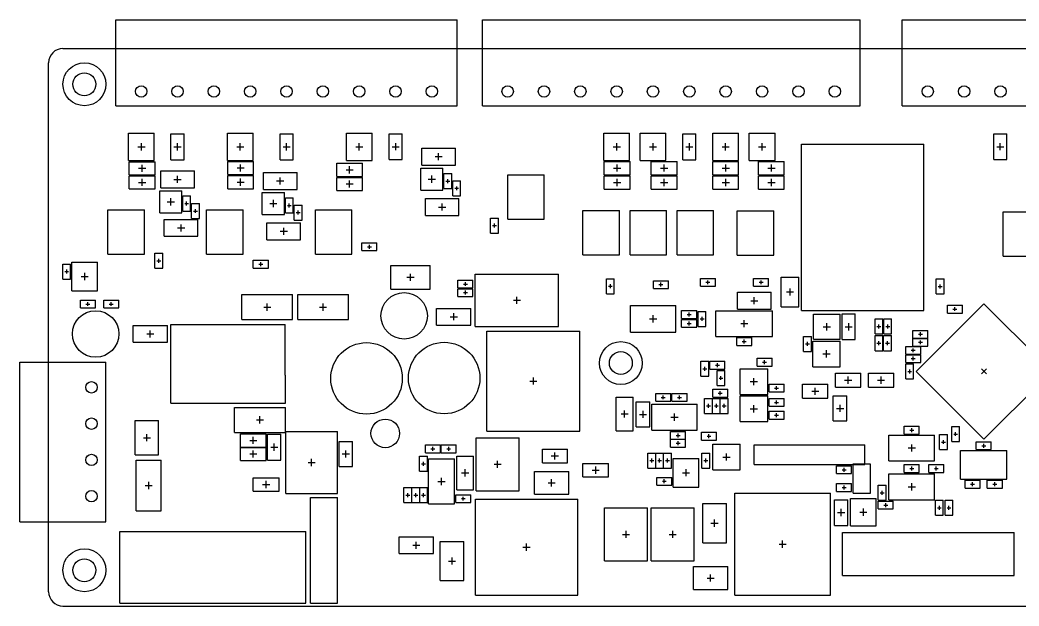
# Model space of a CAD drawing. Extents: x 13 to 256, y 25 to 107.
# Drawn here: x 13 to 152.7, y 25 to 107 of the extents above; entities that cross this region are included whole.
import ezdxf

# ---------------------------------------------------------------- set-up
doc = ezdxf.new("R2010")
doc.units = 0
doc.layers.add('MECHANICAL1', color=6, linetype='CONTINUOUS')
doc.layers.add('MECHANICAL15', color=56, linetype='CONTINUOUS')

msp = doc.modelspace()

# ---------------------------------------------------------------- linework, layer by layer
at = {"layer": 'MECHANICAL1'}
for p, q in [((19, 103), (250, 103)), ((17, 27), (17, 101)), ((19, 25), (250, 25))]:
    msp.add_line(p, q, dxfattribs=at)
for centre, radius in [((22, 98), 3), ((22, 98), 1.6), ((29.95, 97), 0.8), ((35.03, 97), 0.8), ((40.11, 97), 0.8), ((45.19, 97), 0.8), ((50.27, 97), 0.8), ((55.35, 97), 0.8), ((60.43, 97), 0.8), ((65.51, 97), 0.8), ((70.59, 97), 0.8), ((81.18, 97), 0.8), ((86.26, 97), 0.8), ((91.34, 97), 0.8), ((96.42, 97), 0.8), ((101.5, 97), 0.8), ((106.58, 97), 0.8), ((111.66, 97), 0.8), ((116.74, 97), 0.8), ((121.82, 97), 0.8), ((126.9, 97), 0.8), ((139.9, 97), 0.8), ((144.98, 97), 0.8), ((150.06, 97), 0.8), ((97, 59), 3), ((97, 59), 1.6), ((23, 55.6), 0.8), ((23, 50.52), 0.8), ((23, 45.44), 0.8), ((23, 40.36), 0.8), ((22, 30), 3), ((22, 30), 1.6)]:
    msp.add_circle(centre, radius, dxfattribs=at)
for centre, start, end in [((19, 101), 90, 180), ((19, 27), 180, 270)]:
    msp.add_arc(centre, 2, start, end, dxfattribs=at)
at = {"layer": 'MECHANICAL15'}
for p, q in [((26.39, 107), (74.13, 107)), ((26.39, 95), (26.39, 107)), ((74.13, 95), (74.13, 107)), ((77.64, 107), (130.44, 107)), ((77.64, 95), (77.64, 107)), ((130.44, 95), (130.44, 107)), ((136.35, 107), (194.24, 107)), ((136.35, 95), (136.35, 107)), ((26.39, 95), (74.13, 95)), ((77.64, 95), (130.44, 95)), ((136.35, 95), (194.24, 95)), ((28.18, 87.32), (28.18, 91.17)), ((28.18, 91.17), (31.78, 91.17)), ((31.78, 87.32), (31.78, 91.17)), ((34.11, 87.45), (34.11, 91.05)), ((34.11, 91.05), (35.96, 91.05)), ((35.96, 87.45), (35.96, 91.05)), ((42, 87.32), (42, 91.17)), ((42, 91.17), (45.6, 91.17)), ((45.6, 87.32), (45.6, 91.17)), ((49.35, 87.45), (49.35, 91.05)), ((49.35, 91.05), (51.2, 91.05)), ((51.2, 87.45), (51.2, 91.05)), ((58.63, 87.32), (58.63, 91.17)), ((58.63, 91.17), (62.23, 91.17)), ((62.23, 87.32), (62.23, 91.17)), ((64.6, 87.47), (64.6, 91.07)), ((64.6, 91.07), (66.45, 91.07)), ((66.45, 87.47), (66.45, 91.07)), ((94.62, 87.32), (94.62, 91.17)), ((94.62, 91.17), (98.23, 91.17)), ((98.23, 87.32), (98.23, 91.17)), ((99.7, 87.32), (99.7, 91.17)), ((99.7, 91.17), (103.3, 91.17)), ((103.3, 87.32), (103.3, 91.17)), ((105.65, 87.45), (105.65, 91.05)), ((105.65, 91.05), (107.5, 91.05)), ((107.5, 87.45), (107.5, 91.05)), ((109.85, 87.32), (109.85, 91.17)), ((109.85, 91.17), (113.45, 91.17)), ((113.45, 87.32), (113.45, 91.17)), ((114.95, 87.32), (114.95, 91.17)), ((114.95, 91.17), (118.55, 91.17)), ((118.55, 87.32), (118.55, 91.17)), ((149.13, 87.47), (149.13, 91.07)), ((149.13, 91.07), (150.97, 91.07)), ((150.97, 87.47), (150.97, 91.07)), ((29.98, 88.75), (29.98, 89.75)), ((35.03, 88.75), (35.03, 89.75)), ((43.8, 88.75), (43.8, 89.75)), ((50.27, 88.75), (50.27, 89.75)), ((60.43, 88.75), (60.43, 89.75)), ((65.52, 88.77), (65.52, 89.77)), ((96.43, 88.75), (96.43, 89.75)), ((101.5, 88.75), (101.5, 89.75)), ((106.58, 88.75), (106.58, 89.75)), ((111.65, 88.75), (111.65, 89.75)), ((116.75, 88.75), (116.75, 89.75)), ((122.25, 66.35), (122.25, 89.63)), ((122.25, 89.63), (139.35, 89.63)), ((139.35, 66.35), (139.35, 89.63)), ((150.05, 88.77), (150.05, 89.77)), ((29.48, 89.25), (30.48, 89.25)), ((34.53, 89.25), (35.53, 89.25)), ((43.3, 89.25), (44.3, 89.25)), ((49.77, 89.25), (50.77, 89.25)), ((59.93, 89.25), (60.93, 89.25)), ((65.02, 89.27), (66.03, 89.27)), ((69.18, 89.05), (73.88, 89.05)), ((69.18, 86.7), (69.18, 89.05)), ((71.53, 87.37), (71.53, 88.37)), ((73.88, 86.7), (73.88, 89.05)), ((95.92, 89.25), (96.93, 89.25)), ((101, 89.25), (102, 89.25)), ((106.08, 89.25), (107.08, 89.25)), ((111.15, 89.25), (112.15, 89.25)), ((116.25, 89.25), (117.25, 89.25)), ((149.55, 89.27), (150.55, 89.27)), ((28.18, 87.32), (31.78, 87.32)), ((28.28, 87.17), (31.88, 87.17)), ((28.28, 85.33), (28.28, 87.17)), ((30.08, 85.75), (30.08, 86.75)), ((31.88, 85.33), (31.88, 87.17)), ((34.11, 87.45), (35.96, 87.45)), ((42, 87.32), (45.6, 87.32)), ((42.05, 87.22), (45.65, 87.22)), ((42.05, 85.38), (42.05, 87.22)), ((43.85, 85.8), (43.85, 86.8)), ((45.65, 85.38), (45.65, 87.22)), ((49.35, 87.45), (51.2, 87.45)), ((57.28, 86.95), (60.88, 86.95)), ((57.28, 85.1), (57.28, 86.95)), ((58.63, 87.32), (62.23, 87.32)), ((60.88, 85.1), (60.88, 86.95)), ((64.6, 87.47), (66.45, 87.47)), ((69.18, 86.7), (73.88, 86.7)), ((71.03, 87.88), (72.02, 87.88)), ((94.62, 87.32), (98.23, 87.32)), ((94.68, 87.2), (98.28, 87.2)), ((94.68, 85.35), (94.68, 87.2)), ((96.48, 85.78), (96.48, 86.78)), ((98.28, 85.35), (98.28, 87.2)), ((99.7, 87.32), (103.3, 87.32)), ((101.25, 87.2), (104.85, 87.2)), ((101.25, 85.35), (101.25, 87.2)), ((103.05, 85.78), (103.05, 86.78)), ((104.85, 85.35), (104.85, 87.2)), ((105.65, 87.45), (107.5, 87.45)), ((109.85, 87.32), (113.45, 87.32)), ((109.87, 87.2), (113.47, 87.2)), ((109.87, 85.35), (109.87, 87.2)), ((111.67, 85.78), (111.67, 86.78)), ((113.47, 85.35), (113.47, 87.2)), ((114.95, 87.32), (118.55, 87.32)), ((116.25, 87.2), (119.85, 87.2)), ((116.25, 85.35), (116.25, 87.2)), ((118.05, 85.78), (118.05, 86.78)), ((119.85, 85.35), (119.85, 87.2)), ((149.13, 87.47), (150.97, 87.47)), ((28.28, 85.33), (31.88, 85.33)), ((28.28, 85.2), (31.88, 85.2)), ((28.28, 83.35), (28.28, 85.2)), ((29.58, 86.25), (30.58, 86.25)), ((31.88, 83.35), (31.88, 85.2)), ((32.67, 85.87), (37.38, 85.87)), ((32.67, 83.52), (32.67, 85.87)), ((35.02, 84.2), (35.02, 85.2)), ((37.38, 83.52), (37.38, 85.87)), ((42.05, 85.38), (45.65, 85.38)), ((42.05, 85.22), (45.65, 85.22)), ((42.05, 83.38), (42.05, 85.22)), ((43.35, 86.3), (44.35, 86.3)), ((45.65, 83.38), (45.65, 85.22)), ((47.03, 85.65), (51.73, 85.65)), ((47.03, 83.3), (47.03, 85.65)), ((51.73, 83.3), (51.73, 85.65)), ((58.58, 86.03), (59.58, 86.03)), ((59.07, 85.53), (59.07, 86.53)), ((69.03, 83.18), (69.03, 86.27)), ((69.03, 86.27), (72.12, 86.27)), ((70.57, 84.23), (70.57, 85.22)), ((72.12, 83.18), (72.12, 86.27)), ((72.25, 85.5), (73.35, 85.5)), ((72.25, 83.4), (72.25, 85.5)), ((73.35, 83.4), (73.35, 85.5)), ((81.18, 79.13), (81.18, 85.33)), ((81.18, 85.33), (86.27, 85.33)), ((86.27, 79.13), (86.27, 85.33)), ((94.68, 85.35), (98.28, 85.35)), ((95.98, 86.27), (96.98, 86.27)), ((101.25, 85.35), (104.85, 85.35)), ((102.55, 86.27), (103.55, 86.27)), ((109.87, 85.35), (113.47, 85.35)), ((111.17, 86.27), (112.17, 86.27)), ((116.25, 85.35), (119.85, 85.35)), ((117.55, 86.27), (118.55, 86.27)), ((29.58, 84.27), (30.58, 84.27)), ((30.08, 83.78), (30.08, 84.77)), ((34.53, 84.7), (35.53, 84.7)), ((43.35, 84.3), (44.35, 84.3)), ((43.85, 83.8), (43.85, 84.8)), ((48.88, 84.47), (49.88, 84.47)), ((49.38, 83.97), (49.38, 84.97)), ((57.28, 85.1), (60.88, 85.1)), ((57.28, 84.97), (60.88, 84.97)), ((57.28, 83.13), (57.28, 84.97)), ((58.58, 84.05), (59.58, 84.05)), ((59.07, 83.55), (59.07, 84.55)), ((60.88, 83.13), (60.88, 84.97)), ((70.08, 84.72), (71.07, 84.72)), ((72.53, 84.45), (73.07, 84.45)), ((72.8, 84.17), (72.8, 84.72)), ((73.5, 84.5), (74.6, 84.5)), ((73.5, 82.4), (73.5, 84.5)), ((74.6, 82.4), (74.6, 84.5)), ((94.68, 85.18), (98.28, 85.18)), ((94.68, 83.32), (94.68, 85.18)), ((95.98, 84.25), (96.98, 84.25)), ((96.48, 83.75), (96.48, 84.75)), ((98.28, 83.32), (98.28, 85.18)), ((101.25, 85.18), (104.85, 85.18)), ((101.25, 83.32), (101.25, 85.18)), ((102.55, 84.25), (103.55, 84.25)), ((103.05, 83.75), (103.05, 84.75)), ((104.85, 83.32), (104.85, 85.18)), ((109.87, 85.18), (113.47, 85.18)), ((109.87, 83.32), (109.87, 85.18)), ((111.17, 84.25), (112.17, 84.25)), ((111.67, 83.75), (111.67, 84.75)), ((113.47, 83.32), (113.47, 85.18)), ((116.25, 85.18), (119.85, 85.18)), ((116.25, 83.32), (116.25, 85.18)), ((117.55, 84.25), (118.55, 84.25)), ((118.05, 83.75), (118.05, 84.75)), ((119.85, 83.32), (119.85, 85.18)), ((28.28, 83.35), (31.88, 83.35)), ((32.53, 80), (32.53, 83.1)), ((32.53, 83.1), (35.63, 83.1)), ((32.67, 83.52), (37.38, 83.52)), ((35.63, 80), (35.63, 83.1)), ((42.05, 83.38), (45.65, 83.38)), ((46.88, 79.77), (46.88, 82.87)), ((46.88, 82.87), (49.98, 82.87)), ((47.03, 83.3), (51.73, 83.3)), ((49.98, 79.77), (49.98, 82.87)), ((57.28, 83.13), (60.88, 83.13)), ((69.03, 83.18), (72.12, 83.18)), ((72.25, 83.4), (73.35, 83.4)), ((73.77, 83.45), (74.32, 83.45)), ((74.05, 83.18), (74.05, 83.72)), ((94.68, 83.32), (98.28, 83.32)), ((101.25, 83.32), (104.85, 83.32)), ((109.87, 83.32), (113.47, 83.32)), ((116.25, 83.32), (119.85, 83.32)), ((33.58, 81.55), (34.58, 81.55)), ((34.08, 81.05), (34.08, 82.05)), ((35.75, 82.38), (36.85, 82.38)), ((35.75, 80.27), (35.75, 82.38)), ((36.03, 81.32), (36.58, 81.32)), ((36.3, 81.05), (36.3, 81.6)), ((36.85, 80.27), (36.85, 82.38)), ((37, 81.32), (38.1, 81.32)), ((37, 79.23), (37, 81.32)), ((38.1, 79.23), (38.1, 81.32)), ((47.92, 81.32), (48.93, 81.32)), ((48.43, 80.82), (48.43, 81.82)), ((50.1, 82.1), (51.2, 82.1)), ((50.1, 80), (50.1, 82.1)), ((50.38, 81.05), (50.93, 81.05)), ((50.65, 80.77), (50.65, 81.32)), ((51.2, 80), (51.2, 82.1)), ((51.35, 81.1), (52.45, 81.1)), ((51.35, 79), (51.35, 81.1)), ((52.45, 79), (52.45, 81.1)), ((69.67, 82), (74.37, 82)), ((69.67, 79.65), (69.67, 82)), ((72.02, 80.32), (72.02, 81.32)), ((73.5, 82.4), (74.6, 82.4)), ((74.37, 79.65), (74.37, 82)), ((25.3, 80.43), (30.4, 80.43)), ((25.3, 74.22), (25.3, 80.43)), ((30.4, 74.22), (30.4, 80.43)), ((32.53, 80), (35.63, 80)), ((35.75, 80.27), (36.85, 80.27)), ((37.28, 80.27), (37.83, 80.27)), ((37.55, 80), (37.55, 80.55)), ((39.08, 74.22), (39.08, 80.43)), ((39.08, 80.43), (44.18, 80.43)), ((44.18, 74.22), (44.18, 80.43)), ((46.88, 79.77), (49.98, 79.77)), ((50.1, 80), (51.2, 80)), ((51.63, 80.05), (52.18, 80.05)), ((51.9, 79.77), (51.9, 80.32)), ((54.3, 74.22), (54.3, 80.43)), ((54.3, 80.43), (59.4, 80.43)), ((59.4, 74.22), (59.4, 80.43)), ((69.67, 79.65), (74.37, 79.65)), ((71.53, 80.82), (72.53, 80.82)), ((91.7, 74.13), (91.7, 80.32)), ((91.7, 80.32), (96.8, 80.32)), ((96.8, 74.13), (96.8, 80.32)), ((98.28, 74.13), (98.28, 80.32)), ((98.28, 80.32), (103.38, 80.32)), ((103.38, 74.13), (103.38, 80.32)), ((104.85, 74.13), (104.85, 80.32)), ((104.85, 80.32), (109.95, 80.32)), ((109.95, 74.13), (109.95, 80.32)), ((113.28, 74.1), (113.28, 80.3)), ((113.28, 80.3), (118.38, 80.3)), ((118.38, 74.1), (118.38, 80.3)), ((150.45, 73.95), (150.45, 80.15)), ((150.45, 80.15), (155.55, 80.15)), ((33.18, 79.08), (37.88, 79.08)), ((33.18, 76.73), (33.18, 79.08)), ((35.53, 77.4), (35.53, 78.4)), ((37, 79.23), (38.1, 79.23)), ((37.88, 76.73), (37.88, 79.08)), ((47.53, 78.6), (52.23, 78.6)), ((47.53, 76.25), (47.53, 78.6)), ((51.35, 79), (52.45, 79)), ((52.23, 76.25), (52.23, 78.6)), ((78.8, 77.18), (78.8, 79.27)), ((78.8, 79.27), (79.9, 79.27)), ((79.08, 78.23), (79.63, 78.23)), ((79.35, 77.95), (79.35, 78.5)), ((79.9, 77.18), (79.9, 79.27)), ((81.18, 79.13), (86.27, 79.13)), ((35.02, 77.9), (36.03, 77.9)), ((49.38, 77.43), (50.38, 77.43)), ((49.88, 76.92), (49.88, 77.93)), ((78.8, 77.18), (79.9, 77.18)), ((33.18, 76.73), (37.88, 76.73)), ((47.53, 76.25), (52.23, 76.25)), ((60.8, 75.82), (62.9, 75.82)), ((60.8, 74.73), (60.8, 75.82)), ((61.85, 75), (61.85, 75.55)), ((62.9, 74.73), (62.9, 75.82)), ((25.3, 74.22), (30.4, 74.22)), ((31.85, 74.35), (32.95, 74.35)), ((31.85, 72.25), (31.85, 74.35)), ((32.95, 72.25), (32.95, 74.35)), ((39.08, 74.22), (44.18, 74.22)), ((54.3, 74.22), (59.4, 74.22)), ((60.8, 74.73), (62.9, 74.73)), ((61.58, 75.27), (62.13, 75.27)), ((91.7, 74.13), (96.8, 74.13)), ((98.28, 74.13), (103.38, 74.13)), ((104.85, 74.13), (109.95, 74.13)), ((113.28, 74.1), (118.38, 74.1)), ((18.98, 72.85), (20.08, 72.85)), ((18.98, 70.75), (18.98, 72.85)), ((20.08, 70.75), (20.08, 72.85)), ((20.25, 73.1), (23.85, 73.1)), ((20.25, 69.1), (20.25, 73.1)), ((23.85, 69.1), (23.85, 73.1)), ((32.13, 73.3), (32.67, 73.3)), ((32.4, 73.03), (32.4, 73.58)), ((45.62, 73.37), (47.72, 73.37)), ((45.62, 72.28), (45.62, 73.37)), ((46.4, 72.83), (46.95, 72.83)), ((46.67, 72.55), (46.67, 73.1)), ((47.72, 72.28), (47.72, 73.37)), ((64.85, 69.35), (64.85, 72.65)), ((64.85, 72.65), (70.35, 72.65)), ((70.35, 69.35), (70.35, 72.65)), ((150.45, 73.95), (155.55, 73.95)), ((19.25, 71.8), (19.8, 71.8)), ((19.53, 71.53), (19.53, 72.08)), ((22.05, 70.6), (22.05, 71.6)), ((31.85, 72.25), (32.95, 72.25)), ((45.62, 72.28), (47.72, 72.28)), ((67.6, 70.5), (67.6, 71.5)), ((76.65, 64.13), (76.65, 71.43)), ((76.65, 71.43), (88.3, 71.43)), ((88.3, 64.13), (88.3, 71.43)), ((18.98, 70.75), (20.08, 70.75)), ((21.55, 71.1), (22.55, 71.1)), ((67.1, 71), (68.1, 71)), ((74.22, 70.6), (76.32, 70.6)), ((74.22, 69.5), (74.22, 70.6)), ((75, 70.05), (75.55, 70.05)), ((75.27, 69.78), (75.27, 70.33)), ((76.32, 69.5), (76.32, 70.6)), ((94.98, 68.7), (94.98, 70.8)), ((94.98, 70.8), (96.07, 70.8)), ((95.53, 69.48), (95.53, 70.03)), ((96.07, 68.7), (96.07, 70.8)), ((101.55, 70.52), (103.65, 70.52)), ((101.55, 69.43), (101.55, 70.52)), ((102.33, 69.98), (102.88, 69.98)), ((102.6, 69.7), (102.6, 70.25)), ((103.65, 69.43), (103.65, 70.52)), ((108.13, 70.85), (110.23, 70.85)), ((108.13, 69.75), (108.13, 70.85)), ((108.9, 70.3), (109.45, 70.3)), ((109.18, 70.03), (109.18, 70.57)), ((110.23, 69.75), (110.23, 70.85)), ((115.55, 69.75), (115.55, 70.85)), ((115.55, 70.85), (117.65, 70.85)), ((116.33, 70.3), (116.88, 70.3)), ((116.6, 70.03), (116.6, 70.57)), ((117.65, 69.75), (117.65, 70.85)), ((119.4, 66.88), (119.4, 71.03)), ((119.4, 71.03), (121.9, 71.03)), ((121.9, 66.88), (121.9, 71.03)), ((141.1, 70.78), (142.2, 70.78)), ((141.1, 68.68), (141.1, 70.78)), ((141.65, 69.45), (141.65, 70)), ((142.2, 68.68), (142.2, 70.78)), ((20.25, 69.1), (23.85, 69.1)), ((44.02, 65.07), (44.02, 68.57)), ((44.02, 68.57), (51.12, 68.57)), ((51.12, 65.07), (51.12, 68.57)), ((51.82, 65.07), (51.82, 68.57)), ((51.82, 68.57), (58.92, 68.57)), ((58.92, 65.07), (58.92, 68.57)), ((64.85, 69.35), (70.35, 69.35)), ((74.22, 69.5), (76.32, 69.5)), ((74.22, 69.4), (76.32, 69.4)), ((74.22, 68.3), (74.22, 69.4)), ((75, 68.85), (75.55, 68.85)), ((75.27, 68.57), (75.27, 69.13)), ((76.32, 68.3), (76.32, 69.4)), ((94.98, 68.7), (96.07, 68.7)), ((95.25, 69.75), (95.8, 69.75)), ((101.55, 69.43), (103.65, 69.43)), ((108.13, 69.75), (110.23, 69.75)), ((113.3, 68.9), (118, 68.9)), ((113.3, 66.55), (113.3, 68.9)), ((115.55, 69.75), (117.65, 69.75)), ((118, 66.55), (118, 68.9)), ((120.15, 68.95), (121.15, 68.95)), ((120.65, 68.45), (120.65, 69.45)), ((141.1, 68.68), (142.2, 68.68)), ((141.38, 69.73), (141.92, 69.73)), ((21.45, 67.8), (23.55, 67.8)), ((21.45, 66.7), (21.45, 67.8)), ((22.22, 67.25), (22.77, 67.25)), ((22.5, 66.98), (22.5, 67.53)), ((23.55, 66.7), (23.55, 67.8)), ((24.7, 67.8), (26.8, 67.8)), ((24.7, 66.7), (24.7, 67.8)), ((25.48, 67.25), (26.03, 67.25)), ((25.75, 66.98), (25.75, 67.53)), ((26.8, 66.7), (26.8, 67.8)), ((47.57, 66.32), (47.57, 67.32)), ((55.37, 66.32), (55.37, 67.32)), ((74.22, 68.3), (76.32, 68.3)), ((81.97, 67.78), (82.97, 67.78)), ((82.47, 67.28), (82.47, 68.28)), ((115.15, 67.72), (116.15, 67.72)), ((115.65, 67.22), (115.65, 68.22)), ((138.27, 57.82), (147.75, 67.3)), ((142.65, 66), (142.65, 67.1)), ((142.65, 67.1), (144.75, 67.1)), ((144.75, 66), (144.75, 67.1)), ((147.75, 67.3), (157.23, 57.82)), ((21.45, 66.7), (23.55, 66.7)), ((24.7, 66.7), (26.8, 66.7)), ((47.07, 66.82), (48.07, 66.82)), ((54.87, 66.82), (55.87, 66.82)), ((71.25, 66.65), (76.05, 66.65)), ((71.25, 64.3), (71.25, 66.65)), ((73.65, 64.98), (73.65, 65.98)), ((76.05, 64.3), (76.05, 66.65)), ((98.35, 67.03), (104.7, 67.03)), ((98.35, 63.33), (98.35, 67.03)), ((101.52, 64.68), (101.52, 65.68)), ((104.7, 63.33), (104.7, 67.03)), ((105.5, 65.25), (105.5, 66.35)), ((105.5, 66.35), (107.6, 66.35)), ((106.27, 65.8), (106.82, 65.8)), ((106.55, 65.52), (106.55, 66.07)), ((107.6, 65.25), (107.6, 66.35)), ((107.8, 64.13), (107.8, 66.23)), ((107.8, 66.23), (108.9, 66.23)), ((108.9, 64.13), (108.9, 66.23)), ((110.3, 66.32), (118.2, 66.32)), ((110.3, 62.72), (110.3, 66.32)), ((113.3, 66.55), (118, 66.55)), ((118.2, 62.72), (118.2, 66.32)), ((119.4, 66.88), (121.9, 66.88)), ((122.25, 66.35), (139.35, 66.35)), ((123.92, 65.82), (127.67, 65.82)), ((123.92, 62.32), (123.92, 65.82)), ((127.67, 62.32), (127.67, 65.82)), ((127.92, 62.27), (127.92, 65.88)), ((127.92, 65.88), (129.77, 65.88)), ((129.77, 62.27), (129.77, 65.88)), ((142.65, 66), (144.75, 66)), ((143.42, 66.55), (143.98, 66.55)), ((143.7, 66.28), (143.7, 66.82)), ((28.82, 64.25), (33.62, 64.25)), ((28.82, 61.9), (28.82, 64.25)), ((33.62, 61.9), (33.62, 64.25)), ((34.08, 64.32), (34.08, 64.38)), ((34.08, 64.38), (50.08, 64.38)), ((34.08, 53.38), (34.08, 64.32)), ((44.02, 65.07), (51.12, 65.07)), ((50.08, 57.32), (50.08, 64.38)), ((51.82, 65.07), (58.92, 65.07)), ((71.25, 64.3), (76.05, 64.3)), ((73.15, 65.48), (74.15, 65.48)), ((101.02, 65.18), (102.02, 65.18)), ((105.5, 65.25), (107.6, 65.25)), ((105.5, 64), (105.5, 65.1)), ((105.5, 65.1), (107.6, 65.1)), ((106.27, 64.55), (106.82, 64.55)), ((106.55, 64.27), (106.55, 64.82)), ((107.6, 64), (107.6, 65.1)), ((108.08, 65.18), (108.63, 65.18)), ((108.35, 64.9), (108.35, 65.45)), ((113.75, 64.52), (114.75, 64.52)), ((114.25, 64.02), (114.25, 65.02)), ((125.8, 63.57), (125.8, 64.57)), ((128.85, 63.57), (128.85, 64.57)), ((132.53, 63.07), (132.53, 65.18)), ((132.53, 65.18), (133.62, 65.18)), ((133.07, 63.85), (133.07, 64.4)), ((133.62, 63.07), (133.62, 65.18)), ((133.75, 63.07), (133.75, 65.18)), ((133.75, 65.18), (134.85, 65.18)), ((134.3, 63.85), (134.3, 64.4)), ((134.85, 63.07), (134.85, 65.18)), ((30.72, 63.07), (31.72, 63.07)), ((31.22, 62.58), (31.22, 63.57)), ((76.65, 64.13), (88.3, 64.13)), ((78.27, 63.48), (91.27, 63.48)), ((78.27, 49.47), (78.27, 63.48)), ((91.27, 49.47), (91.27, 63.48)), ((98.35, 63.33), (104.7, 63.33)), ((105.5, 64), (107.6, 64)), ((107.8, 64.13), (108.9, 64.13)), ((125.3, 64.07), (126.3, 64.07)), ((128.35, 64.07), (129.35, 64.07)), ((132.53, 63.07), (133.62, 63.07)), ((132.8, 64.13), (133.35, 64.13)), ((133.75, 63.07), (134.85, 63.07)), ((134.03, 64.13), (134.58, 64.13)), ((137.82, 62.47), (137.82, 63.57)), ((137.82, 63.57), (139.93, 63.57)), ((138.6, 63.02), (139.15, 63.02)), ((138.88, 62.75), (138.88, 63.3)), ((139.93, 62.47), (139.93, 63.57)), ((28.82, 61.9), (33.62, 61.9)), ((110.3, 62.72), (118.2, 62.72)), ((113.2, 62.55), (115.3, 62.55)), ((113.2, 61.45), (113.2, 62.55)), ((113.97, 62), (114.52, 62)), ((114.25, 61.72), (114.25, 62.27)), ((115.3, 61.45), (115.3, 62.55)), ((122.55, 62.72), (123.65, 62.72)), ((122.55, 60.62), (122.55, 62.72)), ((122.82, 61.67), (123.37, 61.67)), ((123.1, 61.4), (123.1, 61.95)), ((123.65, 60.62), (123.65, 62.72)), ((123.82, 62.08), (127.67, 62.08)), ((123.82, 58.48), (123.82, 62.08)), ((123.92, 62.32), (127.67, 62.32)), ((127.67, 58.48), (127.67, 62.08)), ((127.92, 62.27), (129.77, 62.27)), ((132.53, 62.83), (133.62, 62.83)), ((132.53, 60.72), (132.53, 62.83)), ((132.8, 61.77), (133.35, 61.77)), ((133.07, 61.5), (133.07, 62.05)), ((133.62, 60.72), (133.62, 62.83)), ((133.73, 62.83), (134.82, 62.83)), ((133.73, 60.72), (133.73, 62.83)), ((134, 61.77), (134.55, 61.77)), ((134.27, 61.5), (134.27, 62.05)), ((134.82, 60.72), (134.82, 62.83)), ((137.82, 62.47), (139.93, 62.47)), ((137.82, 61.35), (137.82, 62.45)), ((137.82, 62.45), (139.93, 62.45)), ((138.6, 61.9), (139.15, 61.9)), ((138.88, 61.62), (138.88, 62.17)), ((139.93, 61.35), (139.93, 62.45)), ((113.2, 61.45), (115.3, 61.45)), ((122.55, 60.62), (123.65, 60.62)), ((125.25, 60.28), (126.25, 60.28)), ((125.75, 59.78), (125.75, 60.78)), ((132.53, 60.72), (133.62, 60.72)), ((133.73, 60.72), (134.82, 60.72)), ((136.82, 60.23), (136.82, 61.32)), ((136.82, 61.32), (138.93, 61.32)), ((136.82, 60.23), (138.93, 60.23)), ((136.82, 59.07), (136.82, 60.17)), ((136.82, 60.17), (138.93, 60.17)), ((137.6, 60.78), (138.15, 60.78)), ((137.82, 61.35), (139.93, 61.35)), ((137.88, 60.5), (137.88, 61.05)), ((138.93, 60.23), (138.93, 61.32)), ((138.93, 59.07), (138.93, 60.17)), ((13, 59.14), (25, 59.14)), ((13, 36.8), (13, 59.14)), ((25, 36.8), (25, 59.14)), ((108.18, 59.25), (109.28, 59.25)), ((108.18, 57.15), (108.18, 59.25)), ((109.28, 57.15), (109.28, 59.25)), ((109.45, 59.25), (111.55, 59.25)), ((109.45, 58.15), (109.45, 59.25)), ((110.23, 58.7), (110.78, 58.7)), ((110.5, 58.43), (110.5, 58.98)), ((111.55, 58.15), (111.55, 59.25)), ((116.05, 58.58), (116.05, 59.67)), ((116.05, 59.67), (118.15, 59.67)), ((116.82, 59.12), (117.37, 59.12)), ((117.1, 58.85), (117.1, 59.4)), ((118.15, 58.58), (118.15, 59.67)), ((136.82, 59.07), (138.93, 59.07)), ((136.82, 58.88), (137.92, 58.88)), ((136.82, 56.77), (136.82, 58.88)), ((137.6, 59.63), (138.15, 59.63)), ((137.88, 59.35), (137.88, 59.9)), ((137.92, 56.77), (137.92, 58.88)), ((50.08, 57.32), (50.1, 57.3)), ((50.1, 53.38), (50.1, 57.3)), ((108.45, 58.2), (109, 58.2)), ((108.73, 57.93), (108.73, 58.48)), ((109.45, 58.15), (111.55, 58.15)), ((110.45, 57.95), (111.55, 57.95)), ((110.45, 55.85), (110.45, 57.95)), ((111.55, 55.85), (111.55, 57.95)), ((113.68, 58.2), (117.53, 58.2)), ((113.68, 54.6), (113.68, 58.2)), ((116.05, 58.58), (118.15, 58.58)), ((117.53, 54.6), (117.53, 58.2)), ((123.82, 58.48), (127.67, 58.48)), ((127, 57.58), (130.55, 57.58)), ((127, 55.63), (127, 57.58)), ((130.55, 55.63), (130.55, 57.58)), ((131.6, 57.58), (135.15, 57.58)), ((131.6, 55.63), (131.6, 57.58)), ((135.15, 55.63), (135.15, 57.58)), ((137.1, 57.82), (137.65, 57.82)), ((137.38, 57.55), (137.38, 58.1)), ((138.27, 57.82), (147.75, 48.35)), ((147.4, 57.47), (148.1, 58.18)), ((147.4, 58.18), (148.1, 57.47)), ((147.75, 48.35), (157.23, 57.82)), ((84.27, 56.48), (85.27, 56.48)), ((84.77, 55.98), (84.77, 56.98)), ((108.18, 57.15), (109.28, 57.15)), ((110.73, 56.9), (111.27, 56.9)), ((111, 56.63), (111, 57.18)), ((115.1, 56.4), (116.1, 56.4)), ((115.6, 55.9), (115.6, 56.9)), ((117.73, 56.05), (119.83, 56.05)), ((117.73, 54.95), (117.73, 56.05)), ((119.83, 54.95), (119.83, 56.05)), ((122.4, 56.03), (125.95, 56.03)), ((122.4, 54.08), (122.4, 56.03)), ((125.95, 54.08), (125.95, 56.03)), ((128.28, 56.6), (129.28, 56.6)), ((128.78, 56.1), (128.78, 57.1)), ((132.88, 56.6), (133.88, 56.6)), ((133.38, 56.1), (133.38, 57.1)), ((136.82, 56.77), (137.92, 56.77)), ((101.87, 53.65), (101.87, 54.75)), ((101.87, 54.75), (103.98, 54.75)), ((102.93, 53.93), (102.93, 54.48)), ((103.98, 53.65), (103.98, 54.75)), ((104.15, 53.65), (104.15, 54.75)), ((104.15, 54.75), (106.25, 54.75)), ((105.2, 53.93), (105.2, 54.48)), ((106.25, 53.65), (106.25, 54.75)), ((109.85, 55.33), (111.95, 55.33)), ((109.85, 54.23), (109.85, 55.33)), ((110.45, 55.85), (111.55, 55.85)), ((110.62, 54.78), (111.17, 54.78)), ((110.9, 54.5), (110.9, 55.05)), ((111.95, 54.23), (111.95, 55.33)), ((113.68, 54.6), (117.53, 54.6)), ((117.73, 54.95), (119.83, 54.95)), ((118.5, 55.5), (119.05, 55.5)), ((118.78, 55.23), (118.78, 55.78)), ((123.68, 55.05), (124.68, 55.05)), ((124.18, 54.55), (124.18, 55.55)), ((127, 55.63), (130.55, 55.63)), ((131.6, 55.63), (135.15, 55.63)), ((34.08, 53.38), (50.1, 53.38)), ((96.35, 49.53), (96.35, 54.23)), ((96.35, 54.23), (98.7, 54.23)), ((98.7, 49.53), (98.7, 54.23)), ((99.15, 53.58), (101.05, 53.58)), ((99.15, 50.08), (99.15, 53.58)), ((101.05, 50.08), (101.05, 53.58)), ((101.35, 53.23), (107.65, 53.23)), ((101.35, 49.63), (101.35, 53.23)), ((101.87, 53.65), (103.98, 53.65)), ((102.65, 54.2), (103.2, 54.2)), ((104.15, 53.65), (106.25, 53.65)), ((104.92, 54.2), (105.47, 54.2)), ((107.65, 49.63), (107.65, 53.23)), ((108.7, 51.95), (108.7, 54.05)), ((108.7, 54.05), (109.8, 54.05)), ((109.25, 52.73), (109.25, 53.27)), ((109.8, 54.05), (110.9, 54.05)), ((109.8, 51.95), (109.8, 54.05)), ((109.8, 51.95), (109.8, 54.05)), ((109.85, 54.23), (111.95, 54.23)), ((110.35, 52.73), (110.35, 53.27)), ((110.9, 51.95), (110.9, 54.05)), ((110.9, 54.05), (112, 54.05)), ((110.9, 51.95), (110.9, 54.05)), ((111.45, 52.73), (111.45, 53.27)), ((112, 51.95), (112, 54.05)), ((113.68, 54.4), (117.53, 54.4)), ((113.68, 50.8), (113.68, 54.4)), ((115.6, 52.1), (115.6, 53.1)), ((117.53, 50.8), (117.53, 54.4)), ((117.73, 52.95), (117.73, 54.05)), ((117.73, 54.05), (119.83, 54.05)), ((118.5, 53.5), (119.05, 53.5)), ((118.78, 53.23), (118.78, 53.77)), ((119.83, 52.95), (119.83, 54.05)), ((122.4, 54.08), (125.95, 54.08)), ((126.7, 54.4), (128.6, 54.4)), ((126.7, 50.9), (126.7, 54.4)), ((127.65, 52.15), (127.65, 53.15)), ((128.6, 50.9), (128.6, 54.4)), ((43, 49.3), (43, 52.8)), ((43, 52.8), (50.1, 52.8)), ((50.1, 49.3), (50.1, 52.8)), ((97.03, 51.88), (98.03, 51.88)), ((97.53, 51.38), (97.53, 52.38)), ((99.6, 51.82), (100.6, 51.82)), ((100.1, 51.33), (100.1, 52.33)), ((104.5, 50.93), (104.5, 51.93)), ((108.7, 51.95), (109.8, 51.95)), ((108.98, 53), (109.53, 53)), ((109.8, 51.95), (110.9, 51.95)), ((110.07, 53), (110.62, 53)), ((110.9, 51.95), (112, 51.95)), ((111.17, 53), (111.72, 53)), ((115.1, 52.6), (116.1, 52.6)), ((117.73, 52.95), (119.83, 52.95)), ((117.73, 52.25), (119.83, 52.25)), ((117.73, 51.15), (117.73, 52.25)), ((118.5, 51.7), (119.05, 51.7)), ((118.78, 51.43), (118.78, 51.98)), ((119.83, 51.15), (119.83, 52.25)), ((127.15, 52.65), (128.15, 52.65)), ((29.12, 50.95), (32.37, 50.95)), ((29.12, 46.15), (29.12, 50.95)), ((32.37, 46.15), (32.37, 50.95)), ((46.05, 51.05), (47.05, 51.05)), ((46.55, 50.55), (46.55, 51.55)), ((104, 51.43), (105, 51.43)), ((113.68, 50.8), (117.53, 50.8)), ((117.73, 51.15), (119.83, 51.15)), ((126.7, 50.9), (128.6, 50.9)), ((30.75, 48.05), (30.75, 49.05)), ((43, 49.3), (50.1, 49.3)), ((43.82, 49.1), (47.42, 49.1)), ((43.82, 47.25), (43.82, 49.1)), ((47.42, 47.25), (47.42, 49.1)), ((47.62, 45.42), (47.62, 49.03)), ((47.62, 49.03), (49.47, 49.03)), ((49.47, 45.42), (49.47, 49.03)), ((50.17, 40.73), (50.17, 49.43)), ((50.17, 49.43), (57.37, 49.43)), ((57.37, 40.73), (57.37, 49.43)), ((78.27, 49.47), (91.27, 49.47)), ((96.35, 49.53), (98.7, 49.53)), ((99.15, 50.08), (101.05, 50.08)), ((101.35, 49.63), (107.65, 49.63)), ((103.95, 48.33), (103.95, 49.43)), ((103.95, 49.43), (106.05, 49.43)), ((105, 48.6), (105, 49.15)), ((106.05, 48.33), (106.05, 49.43)), ((108.27, 49.33), (110.37, 49.33)), ((108.27, 48.23), (108.27, 49.33)), ((109.32, 48.5), (109.32, 49.05)), ((110.37, 48.23), (110.37, 49.33)), ((134.47, 48.93), (140.87, 48.93)), ((134.47, 45.33), (134.47, 48.93)), ((136.62, 49.07), (136.62, 50.17)), ((136.62, 50.17), (138.72, 50.17)), ((136.62, 49.07), (138.72, 49.07)), ((137.4, 49.63), (137.95, 49.63)), ((137.68, 49.35), (137.68, 49.9)), ((138.72, 49.07), (138.72, 50.17)), ((140.87, 45.33), (140.87, 48.93)), ((141.55, 49), (142.65, 49)), ((141.55, 46.9), (141.55, 49)), ((142.65, 46.9), (142.65, 49)), ((143.25, 50.13), (144.35, 50.13)), ((143.25, 48.03), (143.25, 50.13)), ((143.53, 49.07), (144.08, 49.07)), ((143.8, 48.8), (143.8, 49.35)), ((144.35, 48.03), (144.35, 50.13)), ((30.25, 48.55), (31.25, 48.55)), ((45.12, 48.18), (46.12, 48.18)), ((45.62, 47.68), (45.62, 48.68)), ((48.55, 46.72), (48.55, 47.72)), ((57.6, 48.03), (59.5, 48.03)), ((57.6, 44.53), (57.6, 48.03)), ((59.5, 44.53), (59.5, 48.03)), ((69.67, 46.45), (69.67, 47.55)), ((69.67, 47.55), (71.78, 47.55)), ((71.78, 46.45), (71.78, 47.55)), ((71.87, 47.55), (73.98, 47.55)), ((71.87, 46.45), (71.87, 47.55)), ((73.98, 46.45), (73.98, 47.55)), ((76.78, 41.13), (76.78, 48.53)), ((76.78, 48.53), (82.77, 48.53)), ((82.77, 41.13), (82.77, 48.53)), ((103.95, 48.33), (106.05, 48.33)), ((103.95, 48.33), (106.05, 48.33)), ((103.95, 47.23), (103.95, 48.33)), ((104.73, 48.88), (105.28, 48.88)), ((104.73, 47.78), (105.28, 47.78)), ((105, 47.5), (105, 48.05)), ((106.05, 47.23), (106.05, 48.33)), ((108.27, 48.23), (110.37, 48.23)), ((109.05, 48.78), (109.6, 48.78)), ((109.85, 47.65), (113.7, 47.65)), ((109.85, 44.05), (109.85, 47.65)), ((113.7, 44.05), (113.7, 47.65)), ((115.63, 44.8), (115.63, 47.55)), ((115.63, 47.55), (131.13, 47.55)), ((131.13, 44.8), (131.13, 47.55)), ((137.68, 46.63), (137.68, 47.62)), ((141.83, 47.95), (142.38, 47.95)), ((142.1, 47.68), (142.1, 48.23)), ((143.25, 48.03), (144.35, 48.03)), ((146.68, 46.88), (146.68, 47.97)), ((146.68, 47.97), (148.78, 47.97)), ((147.73, 47.15), (147.73, 47.7)), ((148.78, 46.88), (148.78, 47.97)), ((29.12, 46.15), (32.37, 46.15)), ((43.82, 47.25), (47.42, 47.25)), ((43.82, 47.2), (47.42, 47.2)), ((43.82, 45.35), (43.82, 47.2)), ((45.12, 46.28), (46.12, 46.28)), ((45.62, 45.78), (45.62, 46.78)), ((47.42, 45.35), (47.42, 47.2)), ((48.05, 47.23), (49.05, 47.23)), ((58.05, 46.28), (59.05, 46.28)), ((58.55, 45.78), (58.55, 46.78)), ((69.67, 46.45), (71.78, 46.45)), ((70.45, 47), (71, 47)), ((70.73, 46.72), (70.73, 47.27)), ((71.87, 46.45), (73.98, 46.45)), ((72.65, 47), (73.2, 47)), ((72.93, 46.72), (72.93, 47.27)), ((86.03, 45.05), (86.03, 46.95)), ((86.03, 46.95), (89.53, 46.95)), ((87.78, 45.5), (87.78, 46.5)), ((89.53, 45.05), (89.53, 46.95)), ((100.78, 46.4), (101.87, 46.4)), ((100.78, 44.3), (100.78, 46.4)), ((101.87, 46.4), (102.97, 46.4)), ((101.87, 44.3), (101.87, 46.4)), ((101.87, 44.3), (101.87, 46.4)), ((102.97, 44.3), (102.97, 46.4)), ((102.97, 44.3), (102.97, 46.4)), ((102.97, 46.4), (104.07, 46.4)), ((103.95, 47.23), (106.05, 47.23)), ((104.07, 44.3), (104.07, 46.4)), ((108.32, 46.4), (109.42, 46.4)), ((108.32, 44.3), (108.32, 46.4)), ((109.42, 44.3), (109.42, 46.4)), ((111.78, 45.35), (111.78, 46.35)), ((137.17, 47.13), (138.17, 47.13)), ((141.55, 46.9), (142.65, 46.9)), ((144.47, 46.75), (150.97, 46.75)), ((144.47, 42.75), (144.47, 46.75)), ((146.68, 46.88), (148.78, 46.88)), ((147.45, 47.42), (148, 47.42)), ((150.97, 42.75), (150.97, 46.75)), ((29.25, 45.42), (32.75, 45.42)), ((29.25, 38.33), (29.25, 45.42)), ((32.75, 38.33), (32.75, 45.42)), ((43.82, 45.35), (47.42, 45.35)), ((47.62, 45.42), (49.47, 45.42)), ((53.27, 45.08), (54.27, 45.08)), ((53.77, 44.58), (53.77, 45.58)), ((68.85, 45.95), (69.95, 45.95)), ((68.85, 43.85), (68.85, 45.95)), ((69.13, 44.9), (69.67, 44.9)), ((69.4, 44.63), (69.4, 45.18)), ((69.95, 43.85), (69.95, 45.95)), ((70.13, 45.58), (73.73, 45.58)), ((70.13, 39.28), (70.13, 45.58)), ((73.73, 39.28), (73.73, 45.58)), ((74.05, 41.28), (74.05, 45.98)), ((74.05, 45.98), (76.4, 45.98)), ((76.4, 41.28), (76.4, 45.98)), ((79.27, 44.83), (80.27, 44.83)), ((79.77, 44.33), (79.77, 45.33)), ((86.03, 45.05), (89.53, 45.05)), ((87.28, 46), (88.28, 46)), ((91.68, 44.93), (95.28, 44.93)), ((91.68, 43.08), (91.68, 44.93)), ((95.28, 43.08), (95.28, 44.93)), ((101.05, 45.35), (101.6, 45.35)), ((101.32, 45.08), (101.32, 45.62)), ((102.15, 45.35), (102.7, 45.35)), ((102.42, 45.08), (102.42, 45.62)), ((103.25, 45.35), (103.8, 45.35)), ((103.52, 45.08), (103.52, 45.62)), ((104.32, 41.65), (104.32, 45.65)), ((104.32, 45.65), (107.92, 45.65)), ((107.92, 41.65), (107.92, 45.65)), ((108.6, 45.35), (109.15, 45.35)), ((108.87, 45.08), (108.87, 45.62)), ((111.27, 45.85), (112.28, 45.85)), ((115.63, 44.8), (131.13, 44.8)), ((129.48, 40.78), (129.48, 44.88)), ((129.5, 44.88), (131.85, 44.88)), ((131.88, 40.78), (131.88, 44.88)), ((134.47, 45.33), (140.87, 45.33)), ((136.62, 43.68), (136.62, 44.78)), ((136.62, 44.78), (138.72, 44.78)), ((138.72, 43.68), (138.72, 44.78)), ((140.05, 43.68), (140.05, 44.78)), ((140.05, 44.78), (142.15, 44.78)), ((142.15, 43.68), (142.15, 44.78)), ((57.6, 44.53), (59.5, 44.53)), ((68.85, 43.85), (69.95, 43.85)), ((74.73, 43.63), (75.73, 43.63)), ((75.23, 43.13), (75.23, 44.13)), ((84.93, 40.63), (84.93, 43.82)), ((84.93, 43.82), (89.73, 43.82)), ((89.73, 40.63), (89.73, 43.82)), ((92.98, 44), (93.98, 44)), ((93.48, 43.5), (93.48, 44.5)), ((100.78, 44.3), (101.87, 44.3)), ((101.87, 44.3), (102.97, 44.3)), ((102.97, 44.3), (104.07, 44.3)), ((105.62, 43.65), (106.62, 43.65)), ((106.12, 43.15), (106.12, 44.15)), ((108.32, 44.3), (109.42, 44.3)), ((109.85, 44.05), (113.7, 44.05)), ((127.15, 43.53), (127.15, 44.63)), ((127.15, 44.63), (129.25, 44.63)), ((127.15, 43.53), (129.25, 43.53)), ((127.92, 44.08), (128.48, 44.08)), ((128.2, 43.8), (128.2, 44.35)), ((129.25, 43.53), (129.25, 44.63)), ((134.47, 43.48), (140.87, 43.48)), ((134.47, 39.88), (134.47, 43.48)), ((136.62, 43.68), (138.72, 43.68)), ((137.4, 44.23), (137.95, 44.23)), ((137.68, 43.95), (137.68, 44.5)), ((140.05, 43.68), (142.15, 43.68)), ((140.83, 44.23), (141.38, 44.23)), ((140.87, 39.88), (140.87, 43.48)), ((141.1, 43.95), (141.1, 44.5)), ((31, 41.37), (31, 42.38)), ((45.62, 42.93), (49.22, 42.93)), ((45.62, 41.08), (45.62, 42.93)), ((46.92, 42), (47.92, 42)), ((47.42, 41.5), (47.42, 42.5)), ((49.22, 41.08), (49.22, 42.93)), ((71.43, 42.43), (72.43, 42.43)), ((71.92, 41.93), (71.92, 42.93)), ((86.83, 42.23), (87.83, 42.23)), ((87.32, 41.73), (87.32, 42.73)), ((91.68, 43.08), (95.28, 43.08)), ((102.02, 43), (104.12, 43)), ((102.02, 41.9), (102.02, 43)), ((102.02, 41.9), (104.12, 41.9)), ((102.8, 42.45), (103.35, 42.45)), ((103.07, 42.18), (103.07, 42.73)), ((104.12, 41.9), (104.12, 43)), ((127.15, 41.03), (127.15, 42.13)), ((127.15, 42.13), (129.25, 42.13)), ((129.25, 41.03), (129.25, 42.13)), ((132.97, 41.9), (134.07, 41.9)), ((132.97, 39.8), (132.97, 41.9)), ((134.07, 39.8), (134.07, 41.9)), ((137.68, 41.18), (137.68, 42.18)), ((144.47, 42.75), (150.97, 42.75)), ((145.13, 41.5), (145.13, 42.6)), ((145.13, 42.6), (147.23, 42.6)), ((145.9, 42.05), (146.45, 42.05)), ((146.18, 41.77), (146.18, 42.32)), ((147.23, 41.5), (147.23, 42.6)), ((148.23, 41.5), (148.23, 42.6)), ((148.23, 42.6), (150.33, 42.6)), ((149, 42.05), (149.55, 42.05)), ((149.27, 41.77), (149.27, 42.32)), ((150.33, 41.5), (150.33, 42.6)), ((30.5, 41.88), (31.5, 41.88)), ((45.62, 41.08), (49.22, 41.08)), ((50.17, 40.73), (57.37, 40.73)), ((66.68, 39.48), (66.68, 41.58)), ((66.68, 41.58), (67.78, 41.58)), ((66.95, 40.53), (67.5, 40.53)), ((67.22, 40.25), (67.22, 40.8)), ((67.78, 39.48), (67.78, 41.58)), ((67.78, 39.48), (67.78, 41.58)), ((67.78, 41.58), (68.88, 41.58)), ((68.05, 40.53), (68.6, 40.53)), ((68.33, 40.25), (68.33, 40.8)), ((68.88, 39.48), (68.88, 41.58)), ((68.88, 39.48), (68.88, 41.58)), ((68.88, 41.58), (69.98, 41.58)), ((69.15, 40.53), (69.7, 40.53)), ((69.43, 40.25), (69.43, 40.8)), ((69.98, 39.48), (69.98, 41.58)), ((73.92, 39.48), (73.92, 40.58)), ((73.92, 40.58), (76.02, 40.58)), ((74.05, 41.28), (76.4, 41.28)), ((76.02, 39.48), (76.02, 40.58)), ((76.78, 41.13), (82.77, 41.13)), ((84.93, 40.63), (89.73, 40.63)), ((104.32, 41.65), (107.92, 41.65)), ((112.92, 40.8), (126.32, 40.8)), ((112.92, 26.5), (112.92, 40.8)), ((126.32, 26.5), (126.32, 40.8)), ((127.15, 41.03), (129.25, 41.03)), ((127.92, 41.58), (128.48, 41.58)), ((128.2, 41.3), (128.2, 41.85)), ((129.48, 40.78), (130.08, 40.78)), ((130.08, 40.78), (131.28, 40.78)), ((131.28, 40.78), (131.88, 40.78)), ((133.25, 40.85), (133.8, 40.85)), ((133.53, 40.58), (133.53, 41.13)), ((137.17, 41.68), (138.17, 41.68)), ((145.13, 41.5), (147.23, 41.5)), ((148.23, 41.5), (150.33, 41.5)), ((53.6, 25.4), (53.6, 40.2)), ((53.6, 40.2), (57.4, 40.2)), ((57.4, 25.4), (57.4, 40.2)), ((66.68, 39.48), (67.78, 39.48)), ((67.78, 39.48), (68.88, 39.48)), ((68.88, 39.48), (69.98, 39.48)), ((70.13, 39.28), (73.73, 39.28)), ((73.92, 39.48), (76.02, 39.48)), ((74.7, 40.03), (75.25, 40.03)), ((74.97, 39.75), (74.97, 40.3)), ((76.68, 26.53), (76.68, 39.93)), ((76.68, 39.93), (90.97, 39.93)), ((90.97, 26.53), (90.97, 39.93)), ((108.45, 39.35), (111.75, 39.35)), ((108.45, 33.85), (108.45, 39.35)), ((111.75, 33.85), (111.75, 39.35)), ((126.88, 36.27), (126.88, 39.88)), ((126.88, 39.88), (128.73, 39.88)), ((128.73, 36.27), (128.73, 39.88)), ((129.1, 36.2), (129.1, 40.05)), ((129.1, 40.05), (132.7, 40.05)), ((132.7, 36.2), (132.7, 40.05)), ((132.97, 38.58), (132.97, 39.68)), ((132.97, 39.68), (135.08, 39.68)), ((132.97, 39.8), (134.07, 39.8)), ((133.75, 39.13), (134.3, 39.13)), ((134.03, 38.85), (134.03, 39.4)), ((134.47, 39.88), (140.87, 39.88)), ((135.08, 38.58), (135.08, 39.68)), ((140.98, 37.7), (140.98, 39.8)), ((140.98, 39.8), (142.07, 39.8)), ((142.07, 37.7), (142.07, 39.8)), ((142.32, 37.7), (142.32, 39.8)), ((142.32, 39.8), (143.42, 39.8)), ((143.42, 37.7), (143.42, 39.8)), ((29.25, 38.33), (32.75, 38.33)), ((94.73, 31.33), (94.73, 38.73)), ((94.73, 38.73), (100.73, 38.73)), ((100.73, 31.33), (100.73, 38.73)), ((101.25, 31.33), (101.25, 38.73)), ((101.25, 38.73), (107.25, 38.73)), ((107.25, 31.33), (107.25, 38.73)), ((127.3, 38.08), (128.3, 38.08)), ((127.8, 37.57), (127.8, 38.58)), ((130.4, 38.13), (131.4, 38.13)), ((130.9, 37.62), (130.9, 38.63)), ((132.97, 38.58), (135.08, 38.58)), ((141.25, 38.75), (141.8, 38.75)), ((141.53, 38.47), (141.53, 39.02)), ((142.6, 38.75), (143.15, 38.75)), ((142.87, 38.47), (142.87, 39.02)), ((13, 36.8), (25, 36.8)), ((109.6, 36.6), (110.6, 36.6)), ((110.1, 36.1), (110.1, 37.1)), ((140.98, 37.7), (142.07, 37.7)), ((142.32, 37.7), (143.42, 37.7)), ((26.97, 25.42), (26.97, 35.42)), ((26.97, 35.42), (52.97, 35.42)), ((52.97, 25.42), (52.97, 35.42)), ((97.22, 35.02), (98.23, 35.02)), ((97.73, 34.53), (97.73, 35.53)), ((103.75, 35.02), (104.75, 35.02)), ((104.25, 34.53), (104.25, 35.53)), ((126.88, 36.27), (128.73, 36.27)), ((127.98, 29.28), (127.98, 35.27)), ((127.98, 35.27), (151.97, 35.27)), ((129.1, 36.2), (132.7, 36.2)), ((151.97, 29.28), (151.97, 35.27)), ((66, 34.68), (70.8, 34.68)), ((66, 32.33), (66, 34.68)), ((68.4, 33), (68.4, 34)), ((70.8, 32.33), (70.8, 34.68)), ((71.75, 34.05), (75.05, 34.05)), ((71.75, 28.55), (71.75, 34.05)), ((75.05, 28.55), (75.05, 34.05)), ((83.83, 32.73), (83.83, 33.73)), ((108.45, 33.85), (111.75, 33.85)), ((119.12, 33.65), (120.12, 33.65)), ((119.62, 33.15), (119.62, 34.15)), ((66, 32.33), (70.8, 32.33)), ((67.9, 33.5), (68.9, 33.5)), ((83.32, 33.23), (84.33, 33.23)), ((72.9, 31.3), (73.9, 31.3)), ((73.4, 30.8), (73.4, 31.8)), ((94.73, 31.33), (100.73, 31.33)), ((101.25, 31.33), (107.25, 31.33)), ((107.15, 27.32), (107.15, 30.52)), ((107.15, 30.52), (111.95, 30.52)), ((109.55, 28.42), (109.55, 29.42)), ((111.95, 27.32), (111.95, 30.52)), ((71.75, 28.55), (75.05, 28.55)), ((109.05, 28.92), (110.05, 28.92)), ((127.98, 29.28), (151.97, 29.28)), ((107.15, 27.32), (111.95, 27.32)), ((26.97, 25.42), (52.97, 25.42)), ((53.6, 25.4), (57.4, 25.4)), ((76.68, 26.53), (90.97, 26.53)), ((112.92, 26.5), (126.32, 26.5))]:
    msp.add_line(p, q, dxfattribs=at)
for centre, radius in [((66.7, 65.6), 3.25), ((23.58, 63.07), 3.25), ((61.45, 56.85), 5), ((72.3, 56.9), 5), ((64.07, 49.15), 2)]:
    msp.add_circle(centre, radius, dxfattribs=at)

doc.saveas('drawing.dxf')
